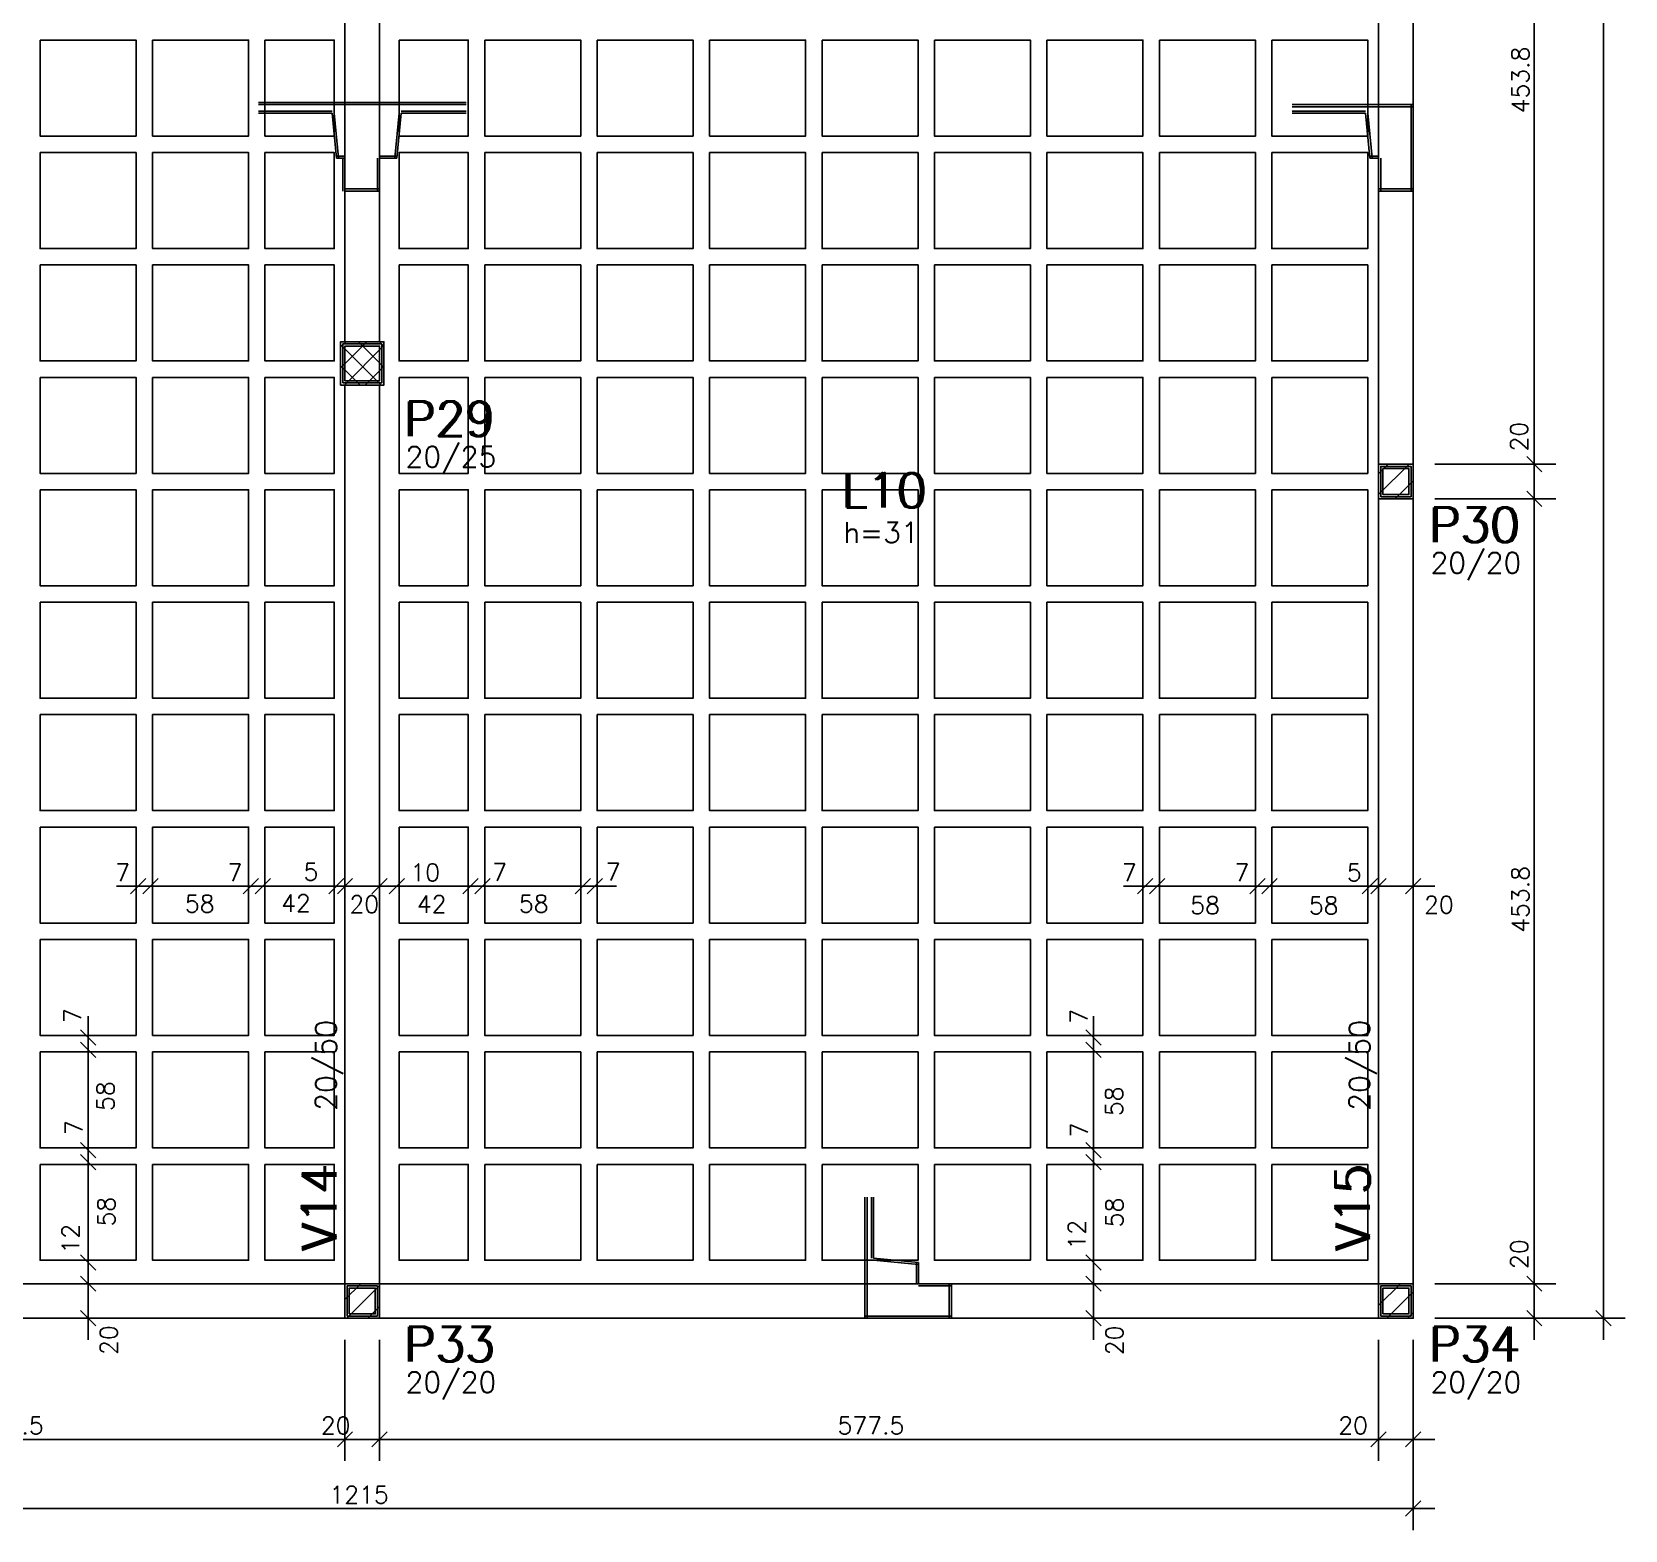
# Model space of a CAD drawing. Extents: x 797 to 1056, y -75 to 15.
# Drawn here: x 993.08 to 1002.29, y -11.89 to -3.23 of the extents above; entities that cross this region are included whole.
import ezdxf

# ---------------------------------------------------------------- set-up
doc = ezdxf.new("R2010")
doc.units = 0
doc.header["$MEASUREMENT"] = 0
for name, color, linetype in [('1', 2, 'CONTINUOUS'), ('11', 11, 'CONTINUOUS'), ('2', 4, 'CONTINUOUS'), ('3', 8, 'CONTINUOUS')]:
    doc.layers.add(name, color=color, linetype=linetype)
doc.styles.get("Standard").update_dxf_attribs({"font": 'ROMANS.SHX'})

msp = doc.modelspace()

# ---------------------------------------------------------------- linework, layer by layer
at = {"layer": '1', "linetype": 'Continuous'}
for p, q in [((994.386, -3.6377), (995.086, -3.6377)), ((994.386, -3.6502), (995.086, -3.6502)), ((995.086, -3.6377), (995.586, -3.6377)), ((995.086, -3.6502), (995.586, -3.6502)), ((1001.061, -3.6502), (1000.361, -3.6502)), ((1001.061, -3.6627), (1000.361, -3.6627)), ((1001.0485, -4.1502), (1001.0485, -3.6502)), ((1001.061, -4.1502), (1001.061, -3.6502)), ((994.386, -3.6877), (994.811, -3.6877)), ((994.386, -3.7002), (994.811, -3.7002)), ((994.811, -3.7002), (994.836, -3.9602)), ((994.8234, -3.699), (994.8484, -3.959)), ((995.1735, -3.959), (995.1985, -3.699)), ((995.186, -3.9602), (995.211, -3.7002)), ((995.211, -3.6877), (995.586, -3.6877)), ((995.211, -3.7002), (995.586, -3.7002)), ((1000.361, -3.6877), (1000.786, -3.6877)), ((1000.361, -3.7002), (1000.786, -3.7002)), ((1000.786, -3.7002), (1000.811, -3.9602)), ((1000.7984, -3.699), (1000.8234, -3.959)), ((994.836, -3.9477), (994.886, -3.9477)), ((994.836, -3.9602), (994.886, -3.9602)), ((994.8735, -4.1502), (994.8735, -3.9602)), ((994.886, -4.1502), (994.886, -3.9602)), ((995.0735, -4.1502), (995.0735, -3.9602)), ((995.086, -3.9477), (995.186, -3.9477)), ((995.086, -3.9602), (995.186, -3.9602)), ((995.086, -4.1502), (995.086, -3.9602)), ((1000.811, -3.9477), (1000.861, -3.9477)), ((1000.811, -3.9602), (1000.861, -3.9602)), ((1000.861, -3.9602), (1000.861, -4.1502)), ((1000.8735, -3.9602), (1000.8735, -4.1502)), ((994.886, -4.1377), (995.086, -4.1377)), ((1000.861, -4.1377), (1001.061, -4.1377)), ((994.886, -4.1502), (995.086, -4.1502)), ((1000.861, -4.1502), (1001.061, -4.1502)), ((997.8915, -9.9674), (997.8915, -10.6674)), ((997.904, -9.9674), (997.904, -10.6674)), ((997.929, -10.3199), (997.929, -9.9674)), ((997.9415, -10.3199), (997.9415, -9.9674)), ((998.2003, -10.3573), (997.9403, -10.3323)), ((998.2015, -10.3449), (997.9415, -10.3199)), ((998.189, -10.4674), (998.189, -10.3449)), ((998.2015, -10.4674), (998.2015, -10.3449)), ((998.3915, -10.4674), (998.2015, -10.4674)), ((998.3915, -10.4799), (998.2015, -10.4799)), ((998.379, -10.6674), (998.379, -10.4674)), ((998.3915, -10.6674), (998.3915, -10.4674)), ((997.8915, -10.6549), (998.3915, -10.6549)), ((997.8915, -10.6674), (998.3915, -10.6674))]:
    msp.add_line(p, q, dxfattribs=at)
for points in [[(1000.861, -5.7299), (1000.861, -1.1924)], [(1001.061, -5.7299), (1001.061, -1.1924)], [(994.886, -5.0218), (994.886, -1.2174)], [(995.086, -5.0218), (995.086, -1.2174)], [(994.861, -5.2718), (995.111, -5.2718), (995.111, -5.0218), (994.861, -5.0218), (994.861, -5.2718)], [(994.8735, -5.2593), (995.0985, -5.2593), (995.0985, -5.0343), (994.8735, -5.0343), (994.8735, -5.2593)], [(994.886, -5.2468), (995.086, -5.2468), (995.086, -5.0468), (994.886, -5.0468), (994.886, -5.2468)], [(994.886, -10.4674), (994.886, -5.2718)], [(995.086, -10.4674), (995.086, -5.2718)], [(1000.861, -5.9299), (1001.061, -5.9299), (1001.061, -5.7299), (1000.861, -5.7299), (1000.861, -5.9299)], [(1000.8735, -5.9174), (1001.0485, -5.9174), (1001.0485, -5.7424), (1000.8735, -5.7424), (1000.8735, -5.9174)], [(1000.886, -5.9049), (1001.036, -5.9049), (1001.036, -5.7549), (1000.886, -5.7549), (1000.886, -5.9049)], [(1000.861, -10.4674), (1000.861, -5.9299)], [(1001.061, -10.4674), (1001.061, -5.9299)], [(991.1107, -10.4674), (994.886, -10.4674)], [(994.886, -10.6674), (995.086, -10.6674), (995.086, -10.4674), (994.886, -10.4674), (994.886, -10.6674)], [(994.8985, -10.6549), (995.0735, -10.6549), (995.0735, -10.4799), (994.8985, -10.4799), (994.8985, -10.6549)], [(994.911, -10.6424), (995.061, -10.6424), (995.061, -10.4924), (994.911, -10.4924), (994.911, -10.6424)], [(995.086, -10.4674), (1000.861, -10.4674)], [(1000.861, -10.6674), (1001.061, -10.6674), (1001.061, -10.4674), (1000.861, -10.4674), (1000.861, -10.6674)], [(1000.8735, -10.6549), (1001.0485, -10.6549), (1001.0485, -10.4799), (1000.8735, -10.4799), (1000.8735, -10.6549)], [(1000.886, -10.6424), (1001.036, -10.6424), (1001.036, -10.4924), (1000.886, -10.4924), (1000.886, -10.6424)], [(991.1107, -10.6674), (994.886, -10.6674)], [(995.086, -10.6674), (1000.861, -10.6674)]]:
    msp.add_lwpolyline(points, dxfattribs=at)
at = {"layer": '11', "linetype": 'Continuous'}
for p, q in [((994.986, -5.1468), (994.986, -5.1468)), ((1000.961, -5.8299), (1000.961, -5.8299)), ((994.986, -10.5674), (994.986, -10.5674)), ((1000.961, -10.5674), (1000.961, -10.5674))]:
    msp.add_line(p, q, dxfattribs=at)
at = {"layer": '2', "linetype": 'Continuous'}
for p, q in [((1002.161, -10.7924), (1002.161, 8.6076)), ((1001.761, -5.8549), (1001.761, -1.0674)), ((994.861, -5.1739), (995.0131, -5.0218)), ((994.861, -5.0537), (994.8929, -5.0218)), ((994.861, -5.0381), (995.0946, -5.2718)), ((994.8833, -5.2718), (995.111, -5.0441)), ((994.9648, -5.0218), (995.111, -5.1679)), ((995.085, -5.0218), (995.111, -5.0477)), ((994.861, -5.1583), (994.9744, -5.2718)), ((995.0035, -5.2718), (995.111, -5.1643)), ((1001.761, -6.0549), (1001.761, -5.6049)), ((1001.8052, -5.7741), (1001.7168, -5.6857)), ((1001.8052, -5.7741), (1001.7168, -5.6857)), ((1000.861, -5.9055), (1001.0366, -5.7299)), ((1000.861, -5.7853), (1000.9164, -5.7299)), ((1001.061, -5.7299), (1001.061, -5.7299)), ((1001.061, -5.7299), (1001.061, -5.7299)), ((1001.186, -5.7299), (1001.886, -5.7299)), ((1001.186, -5.7299), (1001.886, -5.7299)), ((1000.9568, -5.9299), (1001.061, -5.8257)), ((1001.8052, -5.9741), (1001.7168, -5.8857)), ((1001.8052, -5.9741), (1001.7168, -5.8857)), ((1001.761, -10.5924), (1001.761, -5.8049)), ((1001.061, -5.9299), (1001.061, -5.9299)), ((1001.061, -5.9299), (1001.061, -5.9299)), ((1001.186, -5.9299), (1001.886, -5.9299)), ((1001.186, -5.9299), (1001.886, -5.9299)), ((993.566, -8.1699), (993.886, -8.1699)), ((993.636, -8.1699), (994.466, -8.1699)), ((993.6468, -8.2141), (993.7352, -8.1257)), ((993.691, -8.1699), (993.691, -8.1699)), ((993.7168, -8.2141), (993.8052, -8.1257)), ((993.7168, -8.2141), (993.8052, -8.1257)), ((993.761, -8.1699), (993.761, -8.1699)), ((993.761, -8.1699), (993.761, -8.1699)), ((994.216, -8.1699), (994.536, -8.1699)), ((994.286, -8.1699), (994.961, -8.1699)), ((994.2968, -8.2141), (994.3852, -8.1257)), ((994.2968, -8.2141), (994.3852, -8.1257)), ((994.341, -8.1699), (994.341, -8.1699)), ((994.341, -8.1699), (994.341, -8.1699)), ((994.3668, -8.2141), (994.4552, -8.1257)), ((994.3668, -8.2141), (994.4552, -8.1257)), ((994.411, -8.1699), (994.411, -8.1699)), ((994.411, -8.1699), (994.411, -8.1699)), ((994.711, -8.1699), (995.011, -8.1699)), ((994.761, -8.1699), (995.211, -8.1699)), ((994.7918, -8.2141), (994.8802, -8.1257)), ((994.7918, -8.2141), (994.8802, -8.1257)), ((994.836, -8.1699), (994.836, -8.1699)), ((994.836, -8.1699), (994.836, -8.1699)), ((994.8418, -8.2141), (994.9302, -8.1257)), ((994.8418, -8.2141), (994.9302, -8.1257)), ((994.886, -8.1699), (994.886, -8.1699)), ((994.886, -8.1699), (994.886, -8.1699)), ((994.961, -8.1699), (995.311, -8.1699)), ((995.0418, -8.2141), (995.1302, -8.1257)), ((995.0418, -8.2141), (995.1302, -8.1257)), ((995.061, -8.1699), (995.736, -8.1699)), ((995.086, -8.1699), (995.086, -8.1699)), ((995.086, -8.1699), (995.086, -8.1699)), ((995.1418, -8.2141), (995.2302, -8.1257)), ((995.1418, -8.2141), (995.2302, -8.1257)), ((995.186, -8.1699), (995.186, -8.1699)), ((995.186, -8.1699), (995.186, -8.1699)), ((995.486, -8.1699), (995.806, -8.1699)), ((995.556, -8.1699), (996.386, -8.1699)), ((995.5668, -8.2141), (995.6552, -8.1257)), ((995.5668, -8.2141), (995.6552, -8.1257)), ((995.611, -8.1699), (995.611, -8.1699)), ((995.611, -8.1699), (995.611, -8.1699)), ((995.6368, -8.2141), (995.7252, -8.1257)), ((995.6368, -8.2141), (995.7252, -8.1257)), ((995.681, -8.1699), (995.681, -8.1699)), ((995.681, -8.1699), (995.681, -8.1699)), ((996.136, -8.1699), (996.456, -8.1699)), ((996.2168, -8.2141), (996.3052, -8.1257)), ((996.2168, -8.2141), (996.3052, -8.1257)), ((996.261, -8.1699), (996.261, -8.1699)), ((996.261, -8.1699), (996.261, -8.1699)), ((996.2868, -8.2141), (996.3752, -8.1257)), ((996.331, -8.1699), (996.331, -8.1699)), ((999.386, -8.1699), (999.706, -8.1699)), ((999.456, -8.1699), (1000.286, -8.1699)), ((999.4668, -8.2141), (999.5552, -8.1257)), ((999.511, -8.1699), (999.511, -8.1699)), ((999.5368, -8.2141), (999.6252, -8.1257)), ((999.5368, -8.2141), (999.6252, -8.1257)), ((999.581, -8.1699), (999.581, -8.1699)), ((999.581, -8.1699), (999.581, -8.1699)), ((1000.036, -8.1699), (1000.356, -8.1699)), ((1000.106, -8.1699), (1000.936, -8.1699)), ((1000.1168, -8.2141), (1000.2052, -8.1257)), ((1000.1168, -8.2141), (1000.2052, -8.1257)), ((1000.161, -8.1699), (1000.161, -8.1699)), ((1000.161, -8.1699), (1000.161, -8.1699)), ((1000.1868, -8.2141), (1000.2752, -8.1257)), ((1000.1868, -8.2141), (1000.2752, -8.1257)), ((1000.231, -8.1699), (1000.231, -8.1699)), ((1000.231, -8.1699), (1000.231, -8.1699)), ((1000.686, -8.1699), (1000.986, -8.1699)), ((1000.736, -8.1699), (1001.186, -8.1699)), ((1000.7668, -8.2141), (1000.8552, -8.1257)), ((1000.7668, -8.2141), (1000.8552, -8.1257)), ((1000.811, -8.1699), (1000.811, -8.1699)), ((1000.811, -8.1699), (1000.811, -8.1699)), ((1000.8168, -8.2141), (1000.9052, -8.1257)), ((1000.8168, -8.2141), (1000.9052, -8.1257)), ((1000.861, -8.1699), (1000.861, -8.1699)), ((1000.861, -8.1699), (1000.861, -8.1699)), ((1001.0168, -8.2141), (1001.1052, -8.1257)), ((1001.061, -8.1699), (1001.061, -8.1699)), ((993.401, -9.2399), (993.401, -8.9199)), ((999.2135, -9.2399), (999.2135, -8.9199)), ((993.4452, -9.0891), (993.3568, -9.0007)), ((993.401, -9.8199), (993.401, -8.9899)), ((999.2577, -9.0891), (999.1693, -9.0007)), ((999.2135, -9.8199), (999.2135, -8.9899)), ((993.4452, -9.1591), (993.3568, -9.0707)), ((993.4452, -9.1591), (993.3568, -9.0707)), ((993.401, -9.0449), (993.401, -9.0449)), ((993.401, -9.1149), (993.401, -9.1149)), ((993.401, -9.1149), (993.401, -9.1149)), ((999.2577, -9.1591), (999.1693, -9.0707)), ((999.2577, -9.1591), (999.1693, -9.0707)), ((999.2135, -9.0449), (999.2135, -9.0449)), ((999.2135, -9.1149), (999.2135, -9.1149)), ((999.2135, -9.1149), (999.2135, -9.1149)), ((993.401, -9.8899), (993.401, -9.5699)), ((999.2135, -9.8899), (999.2135, -9.5699)), ((993.4452, -9.7391), (993.3568, -9.6507)), ((993.4452, -9.7391), (993.3568, -9.6507)), ((993.401, -10.4699), (993.401, -9.6399)), ((999.2577, -9.7391), (999.1693, -9.6507)), ((999.2577, -9.7391), (999.1693, -9.6507)), ((999.2135, -10.4699), (999.2135, -9.6399)), ((993.4452, -9.8091), (993.3568, -9.7207)), ((993.4452, -9.8091), (993.3568, -9.7207)), ((993.401, -9.6949), (993.401, -9.6949)), ((993.401, -9.6949), (993.401, -9.6949)), ((999.2577, -9.8091), (999.1693, -9.7207)), ((999.2577, -9.8091), (999.1693, -9.7207)), ((999.2135, -9.6949), (999.2135, -9.6949)), ((999.2135, -9.6949), (999.2135, -9.6949)), ((993.401, -9.7649), (993.401, -9.7649)), ((993.401, -9.7649), (993.401, -9.7649)), ((999.2135, -9.7649), (999.2135, -9.7649)), ((999.2135, -9.7649), (999.2135, -9.7649)), ((993.401, -10.5924), (993.401, -10.2199)), ((999.2135, -10.5924), (999.2135, -10.2199)), ((993.4452, -10.3891), (993.3568, -10.3007)), ((993.4452, -10.3891), (993.3568, -10.3007)), ((999.2577, -10.3891), (999.1693, -10.3007)), ((999.2577, -10.3891), (999.1693, -10.3007)), ((993.401, -10.7924), (993.401, -10.3424)), ((993.401, -10.3449), (993.401, -10.3449)), ((993.401, -10.3449), (993.401, -10.3449)), ((999.2135, -10.7924), (999.2135, -10.3424)), ((999.2135, -10.3449), (999.2135, -10.3449)), ((999.2135, -10.3449), (999.2135, -10.3449)), ((1001.761, -10.7924), (1001.761, -10.3424)), ((993.4452, -10.5116), (993.3568, -10.4232)), ((993.4452, -10.5116), (993.3568, -10.4232)), ((993.401, -10.4674), (993.401, -10.4674)), ((993.401, -10.4674), (993.401, -10.4674)), ((994.886, -10.5582), (994.9768, -10.4674)), ((994.897, -10.6674), (995.086, -10.4784)), ((999.2577, -10.5116), (999.1693, -10.4232)), ((999.2577, -10.5116), (999.1693, -10.4232)), ((999.2135, -10.4674), (999.2135, -10.4674)), ((999.2135, -10.4674), (999.2135, -10.4674)), ((1000.861, -10.5936), (1000.9872, -10.4674)), ((1000.861, -10.4734), (1000.867, -10.4674)), ((1001.061, -10.4674), (1001.061, -10.4674)), ((1001.061, -10.4674), (1001.061, -10.4674)), ((1001.186, -10.4674), (1001.886, -10.4674)), ((1001.186, -10.4674), (1001.886, -10.4674)), ((1001.8052, -10.5116), (1001.7168, -10.4232)), ((1001.8052, -10.5116), (1001.7168, -10.4232)), ((1000.9075, -10.6674), (1001.061, -10.5138)), ((993.4452, -10.7116), (993.3568, -10.6232)), ((993.401, -10.6674), (993.401, -10.6674)), ((994.886, -10.6674), (994.886, -10.6674)), ((994.886, -10.6674), (994.886, -10.6674)), ((995.0173, -10.6674), (995.086, -10.5986)), ((995.086, -10.6674), (995.086, -10.6674)), ((995.086, -10.6674), (995.086, -10.6674)), ((999.2577, -10.7116), (999.1693, -10.6232)), ((999.2135, -10.6674), (999.2135, -10.6674)), ((1000.861, -10.6674), (1000.861, -10.6674)), ((1000.861, -10.6674), (1000.861, -10.6674)), ((1001.0277, -10.6674), (1001.061, -10.6341)), ((1001.061, -10.6674), (1001.061, -10.6674)), ((1001.061, -10.6674), (1001.061, -10.6674)), ((1001.186, -10.6674), (1001.886, -10.6674)), ((1001.8052, -10.7116), (1001.7168, -10.6232)), ((1001.761, -10.6674), (1001.761, -10.6674)), ((1001.886, -10.6674), (1002.286, -10.6674)), ((1002.2052, -10.7116), (1002.1168, -10.6232)), ((994.886, -10.7924), (994.886, -11.4924)), ((994.886, -10.7924), (994.886, -11.4924)), ((995.086, -10.7924), (995.086, -11.4924)), ((995.086, -10.7924), (995.086, -11.4924)), ((1000.861, -10.7924), (1000.861, -11.4924)), ((1000.861, -10.7924), (1000.861, -11.4924)), ((1001.061, -10.7924), (1001.061, -11.4924)), ((994.8418, -11.4116), (994.9302, -11.3232)), ((994.8418, -11.4116), (994.9302, -11.3232)), ((995.0418, -11.4116), (995.1302, -11.3232)), ((995.0418, -11.4116), (995.1302, -11.3232)), ((1000.8168, -11.4116), (1000.9052, -11.3232)), ((1000.8168, -11.4116), (1000.9052, -11.3232)), ((1001.0168, -11.4116), (1001.1052, -11.3232)), ((990.9857, -11.3674), (995.011, -11.3674)), ((994.761, -11.3674), (995.211, -11.3674)), ((994.961, -11.3674), (1000.986, -11.3674)), ((1000.736, -11.3674), (1001.186, -11.3674)), ((1001.061, -11.3674), (1001.061, -11.3674)), ((1001.061, -11.4924), (1001.061, -11.8924)), ((988.786, -11.7674), (1001.186, -11.7674)), ((1001.0168, -11.8116), (1001.1052, -11.7232))]:
    msp.add_line(p, q, dxfattribs=at)
at = {"layer": '3', "linetype": 'Continuous'}
for points in [[(993.1235, -3.2774), (993.1235, -3.8324), (993.6785, -3.8324), (993.6785, -3.2774), (993.1235, -3.2774)], [(993.7735, -3.2774), (993.7735, -3.8324), (994.3285, -3.8324), (994.3285, -3.2774), (993.7735, -3.2774)], [(994.4235, -3.2774), (994.4235, -3.8324), (994.8235, -3.8324), (994.8235, -3.2774), (994.4235, -3.2774)], [(995.1985, -3.2774), (995.1985, -3.8324), (995.5985, -3.8324), (995.5985, -3.2774), (995.1985, -3.2774)], [(995.6935, -3.2774), (995.6935, -3.8324), (996.2485, -3.8324), (996.2485, -3.2774), (995.6935, -3.2774)], [(996.3435, -3.2774), (996.3435, -3.8324), (996.8985, -3.8324), (996.8985, -3.2774), (996.3435, -3.2774)], [(996.9935, -3.2774), (996.9935, -3.8324), (997.5485, -3.8324), (997.5485, -3.2774), (996.9935, -3.2774)], [(997.6435, -3.2774), (997.6435, -3.8324), (998.1985, -3.8324), (998.1985, -3.2774), (997.6435, -3.2774)], [(998.2935, -3.2774), (998.2935, -3.8324), (998.8485, -3.8324), (998.8485, -3.2774), (998.2935, -3.2774)], [(998.9435, -3.2774), (998.9435, -3.8324), (999.4985, -3.8324), (999.4985, -3.2774), (998.9435, -3.2774)], [(999.5935, -3.2774), (999.5935, -3.8324), (1000.1485, -3.8324), (1000.1485, -3.2774), (999.5935, -3.2774)], [(1000.2435, -3.2774), (1000.2435, -3.8324), (1000.7985, -3.8324), (1000.7985, -3.2774), (1000.2435, -3.2774)], [(993.1235, -3.9274), (993.1235, -4.4824), (993.6785, -4.4824), (993.6785, -3.9274), (993.1235, -3.9274)], [(993.7735, -3.9274), (993.7735, -4.4824), (994.3285, -4.4824), (994.3285, -3.9274), (993.7735, -3.9274)], [(994.4235, -3.9274), (994.4235, -4.4824), (994.8235, -4.4824), (994.8235, -3.9274), (994.4235, -3.9274)], [(995.1985, -3.9274), (995.1985, -4.4824), (995.5985, -4.4824), (995.5985, -3.9274), (995.1985, -3.9274)], [(995.6935, -3.9274), (995.6935, -4.4824), (996.2485, -4.4824), (996.2485, -3.9274), (995.6935, -3.9274)], [(996.3435, -3.9274), (996.3435, -4.4824), (996.8985, -4.4824), (996.8985, -3.9274), (996.3435, -3.9274)], [(996.9935, -3.9274), (996.9935, -4.4824), (997.5485, -4.4824), (997.5485, -3.9274), (996.9935, -3.9274)], [(997.6435, -3.9274), (997.6435, -4.4824), (998.1985, -4.4824), (998.1985, -3.9274), (997.6435, -3.9274)], [(998.2935, -3.9274), (998.2935, -4.4824), (998.8485, -4.4824), (998.8485, -3.9274), (998.2935, -3.9274)], [(998.9435, -3.9274), (998.9435, -4.4824), (999.4985, -4.4824), (999.4985, -3.9274), (998.9435, -3.9274)], [(999.5935, -3.9274), (999.5935, -4.4824), (1000.1485, -4.4824), (1000.1485, -3.9274), (999.5935, -3.9274)], [(1000.2435, -3.9274), (1000.2435, -4.4824), (1000.7985, -4.4824), (1000.7985, -3.9274), (1000.2435, -3.9274)], [(993.1235, -4.5774), (993.1235, -5.1324), (993.6785, -5.1324), (993.6785, -4.5774), (993.1235, -4.5774)], [(993.7735, -4.5774), (993.7735, -5.1324), (994.3285, -5.1324), (994.3285, -4.5774), (993.7735, -4.5774)], [(994.4235, -4.5774), (994.4235, -5.1324), (994.8235, -5.1324), (994.8235, -4.5774), (994.4235, -4.5774)], [(995.1985, -4.5774), (995.1985, -5.1324), (995.5985, -5.1324), (995.5985, -4.5774), (995.1985, -4.5774)], [(995.6935, -4.5774), (995.6935, -5.1324), (996.2485, -5.1324), (996.2485, -4.5774), (995.6935, -4.5774)], [(996.3435, -4.5774), (996.3435, -5.1324), (996.8985, -5.1324), (996.8985, -4.5774), (996.3435, -4.5774)], [(996.9935, -4.5774), (996.9935, -5.1324), (997.5485, -5.1324), (997.5485, -4.5774), (996.9935, -4.5774)], [(997.6435, -4.5774), (997.6435, -5.1324), (998.1985, -5.1324), (998.1985, -4.5774), (997.6435, -4.5774)], [(998.2935, -4.5774), (998.2935, -5.1324), (998.8485, -5.1324), (998.8485, -4.5774), (998.2935, -4.5774)], [(998.9435, -4.5774), (998.9435, -5.1324), (999.4985, -5.1324), (999.4985, -4.5774), (998.9435, -4.5774)], [(999.5935, -4.5774), (999.5935, -5.1324), (1000.1485, -5.1324), (1000.1485, -4.5774), (999.5935, -4.5774)], [(1000.2435, -4.5774), (1000.2435, -5.1324), (1000.7985, -5.1324), (1000.7985, -4.5774), (1000.2435, -4.5774)], [(993.1235, -5.2274), (993.1235, -5.7824), (993.6785, -5.7824), (993.6785, -5.2274), (993.1235, -5.2274)], [(993.7735, -5.2274), (993.7735, -5.7824), (994.3285, -5.7824), (994.3285, -5.2274), (993.7735, -5.2274)], [(994.4235, -5.2274), (994.4235, -5.7824), (994.8235, -5.7824), (994.8235, -5.2274), (994.4235, -5.2274)], [(995.1985, -5.2274), (995.1985, -5.7824), (995.5985, -5.7824), (995.5985, -5.2274), (995.1985, -5.2274)], [(995.6935, -5.2274), (995.6935, -5.7824), (996.2485, -5.7824), (996.2485, -5.2274), (995.6935, -5.2274)], [(996.3435, -5.2274), (996.3435, -5.7824), (996.8985, -5.7824), (996.8985, -5.2274), (996.3435, -5.2274)], [(996.9935, -5.2274), (996.9935, -5.7824), (997.5485, -5.7824), (997.5485, -5.2274), (996.9935, -5.2274)], [(997.6435, -5.2274), (997.6435, -5.7824), (998.1985, -5.7824), (998.1985, -5.2274), (997.6435, -5.2274)], [(998.2935, -5.2274), (998.2935, -5.7824), (998.8485, -5.7824), (998.8485, -5.2274), (998.2935, -5.2274)], [(998.9435, -5.2274), (998.9435, -5.7824), (999.4985, -5.7824), (999.4985, -5.2274), (998.9435, -5.2274)], [(999.5935, -5.2274), (999.5935, -5.7824), (1000.1485, -5.7824), (1000.1485, -5.2274), (999.5935, -5.2274)], [(1000.2435, -5.2274), (1000.2435, -5.7824), (1000.7985, -5.7824), (1000.7985, -5.2274), (1000.2435, -5.2274)], [(993.1235, -5.8774), (993.1235, -6.4324), (993.6785, -6.4324), (993.6785, -5.8774), (993.1235, -5.8774)], [(993.7735, -5.8774), (993.7735, -6.4324), (994.3285, -6.4324), (994.3285, -5.8774), (993.7735, -5.8774)], [(994.4235, -5.8774), (994.4235, -6.4324), (994.8235, -6.4324), (994.8235, -5.8774), (994.4235, -5.8774)], [(995.1985, -5.8774), (995.1985, -6.4324), (995.5985, -6.4324), (995.5985, -5.8774), (995.1985, -5.8774)], [(995.6935, -5.8774), (995.6935, -6.4324), (996.2485, -6.4324), (996.2485, -5.8774), (995.6935, -5.8774)], [(996.3435, -5.8774), (996.3435, -6.4324), (996.8985, -6.4324), (996.8985, -5.8774), (996.3435, -5.8774)], [(996.9935, -5.8774), (996.9935, -6.4324), (997.5485, -6.4324), (997.5485, -5.8774), (996.9935, -5.8774)], [(997.6435, -5.8774), (997.6435, -6.4324), (998.1985, -6.4324), (998.1985, -5.8774), (997.6435, -5.8774)], [(998.2935, -5.8774), (998.2935, -6.4324), (998.8485, -6.4324), (998.8485, -5.8774), (998.2935, -5.8774)], [(998.9435, -5.8774), (998.9435, -6.4324), (999.4985, -6.4324), (999.4985, -5.8774), (998.9435, -5.8774)], [(999.5935, -5.8774), (999.5935, -6.4324), (1000.1485, -6.4324), (1000.1485, -5.8774), (999.5935, -5.8774)], [(1000.2435, -5.8774), (1000.2435, -6.4324), (1000.7985, -6.4324), (1000.7985, -5.8774), (1000.2435, -5.8774)], [(993.1235, -6.5274), (993.1235, -7.0824), (993.6785, -7.0824), (993.6785, -6.5274), (993.1235, -6.5274)], [(993.7735, -6.5274), (993.7735, -7.0824), (994.3285, -7.0824), (994.3285, -6.5274), (993.7735, -6.5274)], [(994.4235, -6.5274), (994.4235, -7.0824), (994.8235, -7.0824), (994.8235, -6.5274), (994.4235, -6.5274)], [(995.1985, -6.5274), (995.1985, -7.0824), (995.5985, -7.0824), (995.5985, -6.5274), (995.1985, -6.5274)], [(995.6935, -6.5274), (995.6935, -7.0824), (996.2485, -7.0824), (996.2485, -6.5274), (995.6935, -6.5274)], [(996.3435, -6.5274), (996.3435, -7.0824), (996.8985, -7.0824), (996.8985, -6.5274), (996.3435, -6.5274)], [(996.9935, -6.5274), (996.9935, -7.0824), (997.5485, -7.0824), (997.5485, -6.5274), (996.9935, -6.5274)], [(997.6435, -6.5274), (997.6435, -7.0824), (998.1985, -7.0824), (998.1985, -6.5274), (997.6435, -6.5274)], [(998.2935, -6.5274), (998.2935, -7.0824), (998.8485, -7.0824), (998.8485, -6.5274), (998.2935, -6.5274)], [(998.9435, -6.5274), (998.9435, -7.0824), (999.4985, -7.0824), (999.4985, -6.5274), (998.9435, -6.5274)], [(999.5935, -6.5274), (999.5935, -7.0824), (1000.1485, -7.0824), (1000.1485, -6.5274), (999.5935, -6.5274)], [(1000.2435, -6.5274), (1000.2435, -7.0824), (1000.7985, -7.0824), (1000.7985, -6.5274), (1000.2435, -6.5274)], [(993.1235, -7.1774), (993.1235, -7.7324), (993.6785, -7.7324), (993.6785, -7.1774), (993.1235, -7.1774)], [(993.7735, -7.1774), (993.7735, -7.7324), (994.3285, -7.7324), (994.3285, -7.1774), (993.7735, -7.1774)], [(994.4235, -7.1774), (994.4235, -7.7324), (994.8235, -7.7324), (994.8235, -7.1774), (994.4235, -7.1774)], [(995.1985, -7.1774), (995.1985, -7.7324), (995.5985, -7.7324), (995.5985, -7.1774), (995.1985, -7.1774)], [(995.6935, -7.1774), (995.6935, -7.7324), (996.2485, -7.7324), (996.2485, -7.1774), (995.6935, -7.1774)], [(996.3435, -7.1774), (996.3435, -7.7324), (996.8985, -7.7324), (996.8985, -7.1774), (996.3435, -7.1774)], [(996.9935, -7.1774), (996.9935, -7.7324), (997.5485, -7.7324), (997.5485, -7.1774), (996.9935, -7.1774)], [(997.6435, -7.1774), (997.6435, -7.7324), (998.1985, -7.7324), (998.1985, -7.1774), (997.6435, -7.1774)], [(998.2935, -7.1774), (998.2935, -7.7324), (998.8485, -7.7324), (998.8485, -7.1774), (998.2935, -7.1774)], [(998.9435, -7.1774), (998.9435, -7.7324), (999.4985, -7.7324), (999.4985, -7.1774), (998.9435, -7.1774)], [(999.5935, -7.1774), (999.5935, -7.7324), (1000.1485, -7.7324), (1000.1485, -7.1774), (999.5935, -7.1774)], [(1000.2435, -7.1774), (1000.2435, -7.7324), (1000.7985, -7.7324), (1000.7985, -7.1774), (1000.2435, -7.1774)], [(993.1235, -7.8274), (993.1235, -8.3824), (993.6785, -8.3824), (993.6785, -7.8274), (993.1235, -7.8274)], [(993.7735, -7.8274), (993.7735, -8.3824), (994.3285, -8.3824), (994.3285, -7.8274), (993.7735, -7.8274)], [(994.4235, -7.8274), (994.4235, -8.3824), (994.8235, -8.3824), (994.8235, -7.8274), (994.4235, -7.8274)], [(995.1985, -7.8274), (995.1985, -8.3824), (995.5985, -8.3824), (995.5985, -7.8274), (995.1985, -7.8274)], [(995.6935, -7.8274), (995.6935, -8.3824), (996.2485, -8.3824), (996.2485, -7.8274), (995.6935, -7.8274)], [(996.3435, -7.8274), (996.3435, -8.3824), (996.8985, -8.3824), (996.8985, -7.8274), (996.3435, -7.8274)], [(996.9935, -7.8274), (996.9935, -8.3824), (997.5485, -8.3824), (997.5485, -7.8274), (996.9935, -7.8274)], [(997.6435, -7.8274), (997.6435, -8.3824), (998.1985, -8.3824), (998.1985, -7.8274), (997.6435, -7.8274)], [(998.2935, -7.8274), (998.2935, -8.3824), (998.8485, -8.3824), (998.8485, -7.8274), (998.2935, -7.8274)], [(998.9435, -7.8274), (998.9435, -8.3824), (999.4985, -8.3824), (999.4985, -7.8274), (998.9435, -7.8274)], [(999.5935, -7.8274), (999.5935, -8.3824), (1000.1485, -8.3824), (1000.1485, -7.8274), (999.5935, -7.8274)], [(1000.2435, -7.8274), (1000.2435, -8.3824), (1000.7985, -8.3824), (1000.7985, -7.8274), (1000.2435, -7.8274)], [(993.1235, -8.4774), (993.1235, -9.0324), (993.6785, -9.0324), (993.6785, -8.4774), (993.1235, -8.4774)], [(993.7735, -8.4774), (993.7735, -9.0324), (994.3285, -9.0324), (994.3285, -8.4774), (993.7735, -8.4774)], [(994.4235, -8.4774), (994.4235, -9.0324), (994.8235, -9.0324), (994.8235, -8.4774), (994.4235, -8.4774)], [(995.1985, -8.4774), (995.1985, -9.0324), (995.5985, -9.0324), (995.5985, -8.4774), (995.1985, -8.4774)], [(995.6935, -8.4774), (995.6935, -9.0324), (996.2485, -9.0324), (996.2485, -8.4774), (995.6935, -8.4774)], [(996.3435, -8.4774), (996.3435, -9.0324), (996.8985, -9.0324), (996.8985, -8.4774), (996.3435, -8.4774)], [(996.9935, -8.4774), (996.9935, -9.0324), (997.5485, -9.0324), (997.5485, -8.4774), (996.9935, -8.4774)], [(997.6435, -8.4774), (997.6435, -9.0324), (998.1985, -9.0324), (998.1985, -8.4774), (997.6435, -8.4774)], [(998.2935, -8.4774), (998.2935, -9.0324), (998.8485, -9.0324), (998.8485, -8.4774), (998.2935, -8.4774)], [(998.9435, -8.4774), (998.9435, -9.0324), (999.4985, -9.0324), (999.4985, -8.4774), (998.9435, -8.4774)], [(999.5935, -8.4774), (999.5935, -9.0324), (1000.1485, -9.0324), (1000.1485, -8.4774), (999.5935, -8.4774)], [(1000.2435, -8.4774), (1000.2435, -9.0324), (1000.7985, -9.0324), (1000.7985, -8.4774), (1000.2435, -8.4774)], [(993.1235, -9.1274), (993.1235, -9.6824), (993.6785, -9.6824), (993.6785, -9.1274), (993.1235, -9.1274)], [(993.7735, -9.1274), (993.7735, -9.6824), (994.3285, -9.6824), (994.3285, -9.1274), (993.7735, -9.1274)], [(994.4235, -9.1274), (994.4235, -9.6824), (994.8235, -9.6824), (994.8235, -9.1274), (994.4235, -9.1274)], [(995.1985, -9.1274), (995.1985, -9.6824), (995.5985, -9.6824), (995.5985, -9.1274), (995.1985, -9.1274)], [(995.6935, -9.1274), (995.6935, -9.6824), (996.2485, -9.6824), (996.2485, -9.1274), (995.6935, -9.1274)], [(996.3435, -9.1274), (996.3435, -9.6824), (996.8985, -9.6824), (996.8985, -9.1274), (996.3435, -9.1274)], [(996.9935, -9.1274), (996.9935, -9.6824), (997.5485, -9.6824), (997.5485, -9.1274), (996.9935, -9.1274)], [(997.6435, -9.1274), (997.6435, -9.6824), (998.1985, -9.6824), (998.1985, -9.1274), (997.6435, -9.1274)], [(998.2935, -9.1274), (998.2935, -9.6824), (998.8485, -9.6824), (998.8485, -9.1274), (998.2935, -9.1274)], [(998.9435, -9.1274), (998.9435, -9.6824), (999.4985, -9.6824), (999.4985, -9.1274), (998.9435, -9.1274)], [(999.5935, -9.1274), (999.5935, -9.6824), (1000.1485, -9.6824), (1000.1485, -9.1274), (999.5935, -9.1274)], [(1000.2435, -9.1274), (1000.2435, -9.6824), (1000.7985, -9.6824), (1000.7985, -9.1274), (1000.2435, -9.1274)], [(993.1235, -9.7774), (993.1235, -10.3324), (993.6785, -10.3324), (993.6785, -9.7774), (993.1235, -9.7774)], [(993.7735, -9.7774), (993.7735, -10.3324), (994.3285, -10.3324), (994.3285, -9.7774), (993.7735, -9.7774)], [(994.4235, -9.7774), (994.4235, -10.3324), (994.8235, -10.3324), (994.8235, -9.7774), (994.4235, -9.7774)], [(995.1985, -9.7774), (995.1985, -10.3324), (995.5985, -10.3324), (995.5985, -9.7774), (995.1985, -9.7774)], [(995.6935, -9.7774), (995.6935, -10.3324), (996.2485, -10.3324), (996.2485, -9.7774), (995.6935, -9.7774)], [(996.3435, -9.7774), (996.3435, -10.3324), (996.8985, -10.3324), (996.8985, -9.7774), (996.3435, -9.7774)], [(996.9935, -9.7774), (996.9935, -10.3324), (997.5485, -10.3324), (997.5485, -9.7774), (996.9935, -9.7774)], [(997.6435, -9.7774), (997.6435, -10.3324), (998.1985, -10.3324), (998.1985, -9.7774), (997.6435, -9.7774)], [(998.2935, -9.7774), (998.2935, -10.3324), (998.8485, -10.3324), (998.8485, -9.7774), (998.2935, -9.7774)], [(998.9435, -9.7774), (998.9435, -10.3324), (999.4985, -10.3324), (999.4985, -9.7774), (998.9435, -9.7774)], [(999.5935, -9.7774), (999.5935, -10.3324), (1000.1485, -10.3324), (1000.1485, -9.7774), (999.5935, -9.7774)], [(1000.2435, -9.7774), (1000.2435, -10.3324), (1000.7985, -10.3324), (1000.7985, -9.7774), (1000.2435, -9.7774)]]:
    msp.add_lwpolyline(points, dxfattribs=at)

# ---------------------------------------------------------------- texts
at = {"layer": '1', "linetype": 'Continuous'}
for s, height, p in [('P29', 0.2, (995.2235, -5.5666)), ('P29', 0.2, (995.236, -5.5666)), ('20/25', 0.12, (995.236, -5.7466)), ('L10', 0.2, (997.753, -5.9807)), ('L10', 0.2, (997.7655, -5.9807)), ('P30', 0.2, (1001.1485, -6.1799)), ('P30', 0.2, (1001.161, -6.1799)), ('h=31', 0.12, (997.7655, -6.1847)), ('20/20', 0.12, (1001.161, -6.3599)), ('P33', 0.2, (995.2235, -10.9174)), ('P33', 0.2, (995.236, -10.9174)), ('P34', 0.2, (1001.1485, -10.9174)), ('P34', 0.2, (1001.161, -10.9174)), ('20/20', 0.12, (995.236, -11.0974)), ('20/20', 0.12, (1001.161, -11.0974))]:
    msp.add_text(s, height=height, dxfattribs=at).set_placement(p)
for s, height, p in [('20/50', 0.12, (994.836, -9.4674)), ('20/50', 0.12, (1000.811, -9.4674)), ('V14', 0.2, (994.836, -10.2674)), ('V14', 0.2, (994.836, -10.2799)), ('V15', 0.2, (1000.811, -10.2674)), ('V15', 0.2, (1000.811, -10.2799))]:
    msp.add_text(s, height=height, rotation=90, dxfattribs=at).set_placement(p)
at = {"layer": '2', "linetype": 'Continuous'}
for s, p in [('453.8', (1001.731, -3.7011)), ('20', (1001.7228, -5.6558)), ('453.8', (1001.731, -8.4386)), ('7', (993.3614, -8.9603)), ('7', (999.1775, -8.9654)), ('58', (993.5522, -9.469)), ('58', (999.3818, -9.4985)), ('7', (993.3682, -9.6075)), ('7', (999.1802, -9.6222)), ('58', (993.557, -10.1366)), ('58', (999.3835, -10.1416)), ('12', (999.1664, -10.27)), ('12', (993.3493, -10.2931)), ('20', (1001.7239, -10.3825)), ('20', (993.5701, -10.8795)), ('20', (999.3834, -10.8809))]:
    msp.add_text(s, height=0.1, rotation=90, dxfattribs=at).set_placement(p)
for s, p in [('7', (993.5576, -8.1399)), ('7', (994.2076, -8.1399)), ('5', (994.6466, -8.1363)), ('10', (995.2637, -8.1399)), ('7', (995.7365, -8.1382)), ('7', (996.3933, -8.1359)), ('7', (999.3776, -8.1399)), ('7', (1000.0276, -8.1399)), ('5', (1000.6776, -8.1399)), ('58', (993.9606, -8.321)), ('42', (994.5168, -8.3174)), ('20', (994.9118, -8.324)), ('42', (995.3012, -8.3228)), ('58', (995.8914, -8.3209)), ('58', (999.7721, -8.3294)), ('58', (1000.4578, -8.3302)), ('20', (1001.1238, -8.3266)), ('377.5', (992.7583, -11.3374)), ('20', (994.7466, -11.3374)), ('577.5', (997.7335, -11.3374)), ('20', (1000.6276, -11.3374)), ('1215', (994.796, -11.7374))]:
    msp.add_text(s, height=0.1, dxfattribs=at).set_placement(p)

doc.saveas('drawing.dxf')
